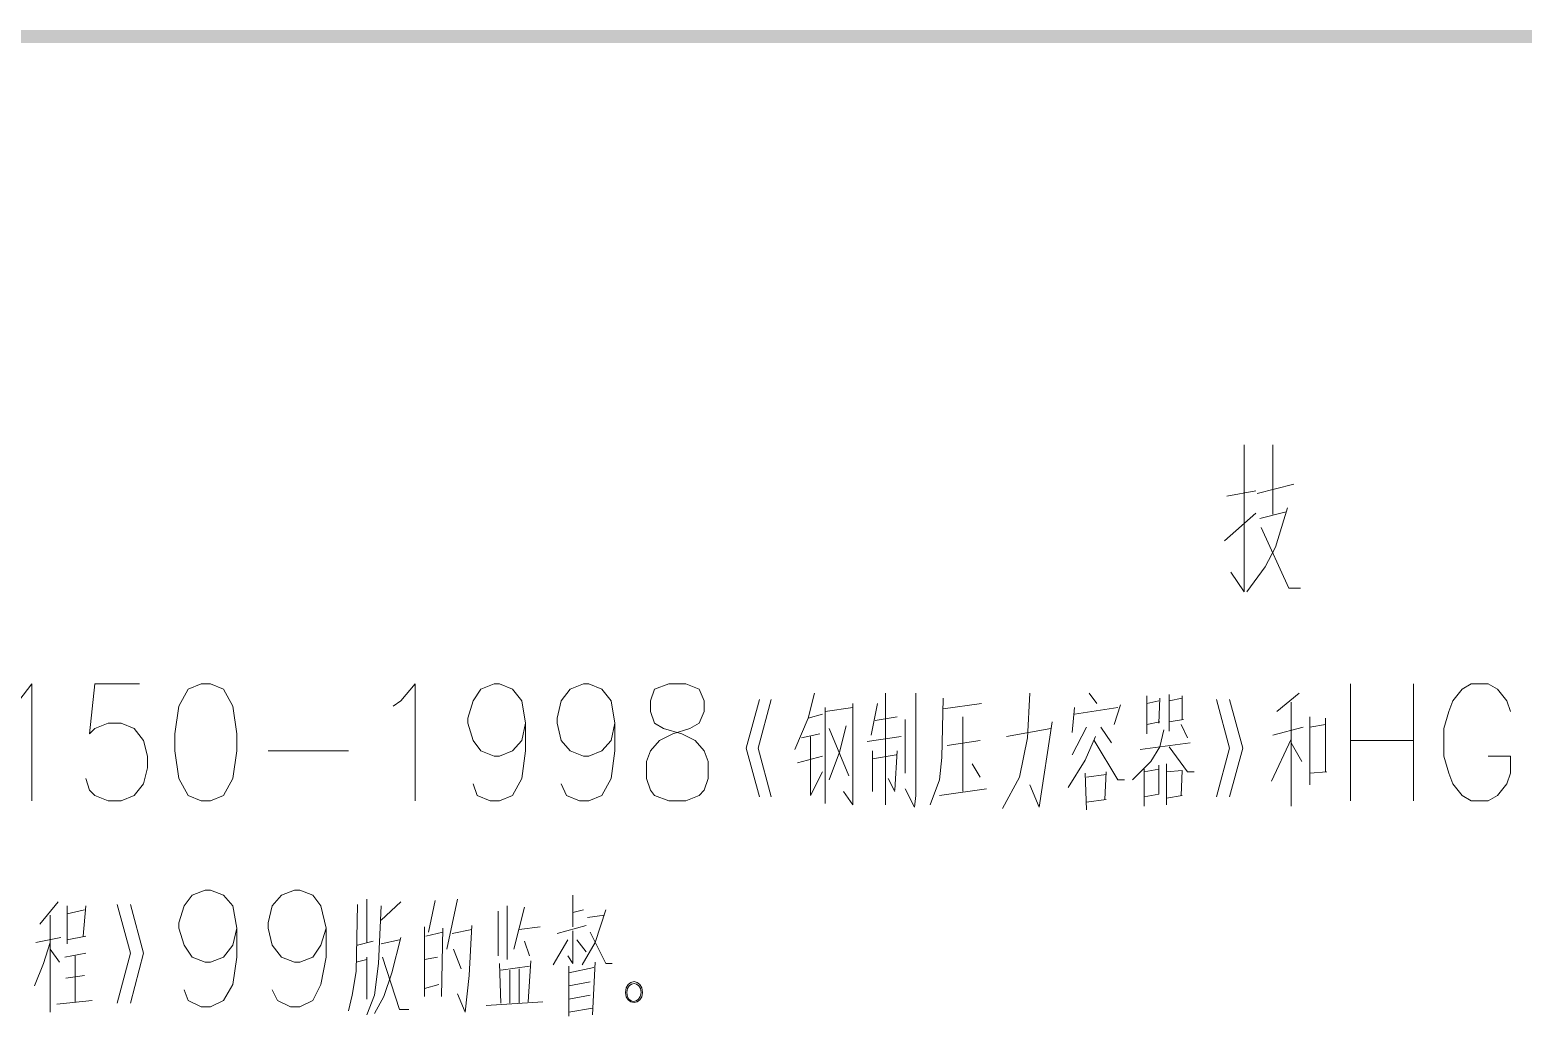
# Model space of a CAD drawing. Header units: millimetres. Extents: x 0 to 1648, y 27 to 2331.
# Drawn here: x 907.8 to 1112.5, y 2196.1 to 2331.2 of the extents above; entities that cross this region are included whole.
import ezdxf

# ---------------------------------------------------------------- set-up
doc = ezdxf.new("R2010")
doc.units = ezdxf.units.MM
doc.layers.add('1', color=7, linetype='Continuous')

msp = doc.modelspace()

# ---------------------------------------------------------------- hatches: boundary and pattern name
h = msp.add_hatch(color=0)
h.dxf.hatch_style = 2
h.paths.add_polyline_path([(77.94, 2331.231732), (79.92, 2329.431732), (1647.54, 2331.231732)])
h = msp.add_hatch(color=0)
h.dxf.hatch_style = 2
h.paths.add_polyline_path([(79.92, 2329.431732), (1647.54, 2331.231732), (1645.56, 2329.431732)])

# ---------------------------------------------------------------- linework, layer by layer
at = {"layer": '1', "color": 0, "lineweight": 5}
for points in [[(1074.24, 2274.351732), (1074.24, 2254.191732), (1072.44, 2256.891732)], [(1078.2, 2274.351732), (1078.2, 2264.811732)], [(1071.9, 2267.331732), (1075.86, 2268.051732)], [(1076.04, 2267.691732), (1081.08, 2268.951732)], [(1080.18, 2265.711732), (1078.56, 2260.311732), (1077.12, 2257.611732), (1074.6, 2254.191732)], [(1071.54, 2261.211732), (1075.86, 2264.991732)], [(1076.4, 2264.271732), (1080, 2265.171732)], [(1076.58, 2263.011732), (1080.36, 2254.731732), (1081.98, 2254.731732)], [(905.04, 2238.531732), (906.3, 2239.251732), (908.1, 2241.591732), (908.1, 2225.571732)], [(922.86, 2241.591732), (916.74, 2241.591732), (916.02, 2234.751732), (916.74, 2235.471732), (918.54, 2236.191732), (920.34, 2236.191732), (922.14, 2235.471732), (923.4, 2233.851732), (923.94, 2231.691732), (923.94, 2230.071732), (923.4, 2227.911732), (922.14, 2226.291732), (920.34, 2225.571732), (918.54, 2225.571732), (916.74, 2226.291732), (916.02, 2227.011732), (915.48, 2228.631732)], [(931.32, 2241.591732), (929.52, 2240.871732), (928.26, 2238.531732), (927.72, 2234.751732), (927.72, 2232.411732), (928.26, 2228.631732), (929.52, 2226.291732), (931.32, 2225.571732), (932.58, 2225.571732), (934.38, 2226.291732), (935.64, 2228.631732), (936.18, 2232.411732), (936.18, 2234.751732), (935.64, 2238.531732), (934.38, 2240.871732), (932.58, 2241.591732), (931.32, 2241.591732)], [(957.6, 2238.531732), (958.68, 2239.251732), (960.66, 2241.591732), (960.66, 2225.571732)], [(975.78, 2236.191732), (975.24, 2233.851732), (973.98, 2232.411732), (972.18, 2231.691732), (971.46, 2231.691732), (969.66, 2232.411732), (968.58, 2233.851732), (967.86, 2236.191732), (967.86, 2236.911732), (968.58, 2239.251732), (969.66, 2240.871732), (971.46, 2241.591732), (972.18, 2241.591732), (973.98, 2240.871732), (975.24, 2239.251732), (975.78, 2236.191732), (975.78, 2232.411732), (975.24, 2228.631732), (973.98, 2226.291732), (972.18, 2225.571732), (970.92, 2225.571732), (969.12, 2226.291732), (968.58, 2227.911732)], [(988.02, 2236.191732), (987.48, 2233.851732), (986.22, 2232.411732), (984.42, 2231.691732), (983.7, 2231.691732), (981.9, 2232.411732), (980.64, 2233.851732), (980.1, 2236.191732), (980.1, 2236.911732), (980.64, 2239.251732), (981.9, 2240.871732), (983.7, 2241.591732), (984.42, 2241.591732), (986.22, 2240.871732), (987.48, 2239.251732), (988.02, 2236.191732), (988.02, 2232.411732), (987.48, 2228.631732), (986.22, 2226.291732), (984.42, 2225.571732), (983.16, 2225.571732), (981.36, 2226.291732), (980.64, 2227.911732)], [(995.4, 2241.591732), (993.42, 2240.871732), (992.88, 2239.251732), (992.88, 2237.811732), (993.42, 2236.191732), (994.68, 2235.471732), (997.2, 2234.751732), (999, 2233.851732), (1000.26, 2232.411732), (1000.8, 2230.971732), (1000.8, 2228.631732), (1000.26, 2227.011732), (999.54, 2226.291732), (997.74, 2225.571732), (995.4, 2225.571732), (993.42, 2226.291732), (992.88, 2227.011732), (992.34, 2228.631732), (992.34, 2230.971732), (992.88, 2232.411732), (994.14, 2233.851732), (995.94, 2234.751732), (998.28, 2235.471732), (999.54, 2236.191732), (1000.26, 2237.811732), (1000.26, 2239.251732), (999.54, 2240.871732), (997.74, 2241.591732), (995.4, 2241.591732)], [(1088.82, 2241.591732), (1088.82, 2225.571732)], [(1097.46, 2241.591732), (1097.46, 2225.571732)], [(1110.78, 2237.811732), (1110.24, 2239.251732), (1108.98, 2240.871732), (1107.72, 2241.591732), (1105.38, 2241.591732), (1104.12, 2240.871732), (1102.86, 2239.251732), (1102.32, 2237.811732), (1101.6, 2235.471732), (1101.6, 2231.691732), (1102.32, 2229.351732), (1102.86, 2227.911732), (1104.12, 2226.291732), (1105.38, 2225.571732), (1107.72, 2225.571732), (1108.98, 2226.291732), (1110.24, 2227.911732), (1110.78, 2229.351732), (1110.78, 2231.691732), (1107.72, 2231.691732)], [(1007.82, 2226.111732), (1006.02, 2232.771732), (1007.82, 2239.431732)], [(1009.44, 2226.111732), (1007.64, 2232.771732), (1009.44, 2239.431732)], [(1015.38, 2240.331732), (1014.48, 2236.911732), (1012.68, 2232.591732)], [(1025.1, 2240.331732), (1025.1, 2225.031732)], [(1029.24, 2240.331732), (1029.24, 2226.291732), (1029.06, 2224.671732), (1027.8, 2227.191732)], [(1033.02, 2239.611732), (1032.84, 2231.511732), (1032.48, 2228.451732), (1031.22, 2225.031732)], [(1044.9, 2240.331732), (1044.54, 2234.211732), (1043.46, 2228.811732), (1041.12, 2224.491732)], [(1053, 2240.331732), (1054.08, 2238.891732)], [(1060.92, 2239.971732), (1060.92, 2234.751732)], [(1060.92, 2238.891732), (1062.54, 2239.251732)], [(1062.72, 2239.611732), (1062.54, 2236.191732)], [(1063.98, 2235.111732), (1063.98, 2240.151732)], [(1063.98, 2239.251732), (1065.78, 2239.611732)], [(1065.78, 2239.971732), (1065.78, 2236.731732)], [(1070.46, 2239.431732), (1072.26, 2232.771732)], [(1072.26, 2239.431732), (1074.06, 2232.771732)], [(1078.74, 2237.811732), (1081.8, 2240.331732)], [(1080.72, 2239.071732), (1080.72, 2224.851732)], [(1014.48, 2236.911732), (1016.46, 2237.451732)], [(1016.82, 2237.811732), (1020.6, 2238.351732)], [(1016.82, 2238.351732), (1016.82, 2225.211732)], [(1020.6, 2238.891732), (1020.6, 2225.031732), (1019.34, 2226.831732)], [(1024.02, 2238.891732), (1023.12, 2234.571732)], [(1023.66, 2236.551732), (1026.72, 2237.091732)], [(1033.02, 2238.171732), (1038.24, 2238.891732)], [(1035.72, 2226.831732), (1035.72, 2237.091732)], [(1051.02, 2238.351732), (1050.66, 2234.931732)], [(1051.02, 2237.451732), (1056.96, 2238.351732)], [(1057.32, 2238.711732), (1056.42, 2236.011732)], [(1083.24, 2237.091732), (1083.24, 2227.731732)], [(1019.7, 2235.831732), (1018.8, 2232.231732), (1017.36, 2228.451732)], [(1017.36, 2235.471732), (1020.06, 2228.991732)], [(1027.8, 2236.731732), (1027.8, 2229.351732)], [(1041.66, 2234.391732), (1047.78, 2235.471732)], [(1047.96, 2236.371732), (1046.16, 2224.671732), (1044.9, 2227.731732)], [(1052.64, 2235.651732), (1050.66, 2231.871732)], [(1054.62, 2235.651732), (1056.06, 2233.491732)], [(1063.26, 2235.291732), (1062.72, 2232.951732), (1061.46, 2230.971732), (1058.94, 2228.451732)], [(1062.72, 2236.371732), (1060.92, 2236.011732)], [(1063.98, 2236.371732), (1065.96, 2236.731732)], [(1065.6, 2236.011732), (1066.5, 2234.211732)], [(1082.34, 2235.651732), (1078.2, 2234.571732)], [(1085.4, 2236.011732), (1083.24, 2235.651732)], [(1085.4, 2229.531732), (1085.4, 2236.911732)], [(1013.58, 2234.211732), (1016.1, 2234.751732)], [(1014.84, 2234.391732), (1014.84, 2226.291732), (1016.46, 2229.531732)], [(1022.58, 2233.671732), (1027.26, 2234.391732)], [(1033.56, 2233.131732), (1038.06, 2233.851732)], [(1053.9, 2234.391732), (1052.46, 2231.151732), (1050.12, 2227.371732)], [(1053.72, 2233.851732), (1056.96, 2228.451732), (1057.86, 2228.451732)], [(1060.02, 2232.591732), (1066.86, 2233.491732)], [(1063.98, 2232.951732), (1066.5, 2229.531732), (1067.4, 2229.531732)], [(1078.02, 2228.271732), (1080.72, 2234.031732)], [(1080.72, 2233.491732), (1082.16, 2230.971732)], [(1088.82, 2233.851732), (1097.46, 2233.851732)], [(940.5, 2232.411732), (951.48, 2232.411732)], [(1013.04, 2230.791732), (1016.46, 2231.691732)], [(1023.3, 2232.411732), (1023.3, 2226.831732)], [(1023.3, 2231.331732), (1026.54, 2231.871732)], [(1026.72, 2232.411732), (1026.36, 2227.011732)], [(1070.46, 2226.111732), (1072.26, 2232.771732)], [(1072.26, 2226.111732), (1074.06, 2232.771732)], [(1036.98, 2230.611732), (1038.06, 2228.811732)], [(1052.46, 2229.351732), (1052.64, 2224.311732)], [(1052.64, 2228.811732), (1055.34, 2229.171732)], [(1055.34, 2229.531732), (1055.16, 2225.751732)], [(1060.56, 2229.531732), (1062.54, 2229.891732)], [(1060.56, 2229.891732), (1060.56, 2224.851732)], [(1062.54, 2230.431732), (1062.54, 2226.471732)], [(1063.62, 2225.031732), (1063.62, 2230.611732)], [(1065.6, 2226.291732), (1065.78, 2229.711732), (1063.62, 2229.531732)], [(1083.24, 2229.351732), (1085.58, 2229.531732)], [(1026.36, 2226.831732), (1025.46, 2228.631732)], [(1032.48, 2226.291732), (1038.96, 2227.191732)], [(1055.34, 2225.751732), (1052.64, 2225.391732)], [(1060.56, 2226.111732), (1062.54, 2226.471732)], [(1063.62, 2225.931732), (1065.78, 2226.291732)], [(936.18, 2208.111732), (935.64, 2205.771732), (934.38, 2204.151732), (932.58, 2203.431732), (931.86, 2203.431732), (930.06, 2204.151732), (928.98, 2205.771732), (928.26, 2208.111732), (928.26, 2208.831732), (928.98, 2211.171732), (930.06, 2212.611732), (931.86, 2213.331732), (932.58, 2213.331732), (934.38, 2212.611732), (935.64, 2211.171732), (936.18, 2208.111732), (936.18, 2204.151732), (935.64, 2200.371732), (934.38, 2198.211732), (932.58, 2197.311732), (931.32, 2197.311732), (929.52, 2198.211732), (928.98, 2199.651732)], [(948.42, 2208.111732), (947.7, 2205.771732), (946.62, 2204.151732), (944.82, 2203.431732), (944.1, 2203.431732), (942.3, 2204.151732), (941.04, 2205.771732), (940.5, 2208.111732), (940.5, 2208.831732), (941.04, 2211.171732), (942.3, 2212.611732), (944.1, 2213.331732), (944.82, 2213.331732), (946.62, 2212.611732), (947.7, 2211.171732), (948.42, 2208.111732), (948.42, 2204.151732), (947.7, 2200.371732), (946.62, 2198.211732), (944.82, 2197.311732), (943.56, 2197.311732), (941.76, 2198.211732), (941.04, 2199.651732)], [(982.26, 2212.611732), (982.26, 2208.291732)], [(911.7, 2211.711732), (909.18, 2208.651732)], [(912.96, 2211.171732), (912.96, 2205.951732)], [(912.96, 2210.091732), (915.3, 2210.631732)], [(915.48, 2211.171732), (915.12, 2207.031732)], [(919.8, 2211.351732), (921.6, 2204.691732)], [(921.6, 2211.351732), (923.4, 2204.691732)], [(952.74, 2211.351732), (952.56, 2202.171732), (952.02, 2198.931732), (951.48, 2196.771732)], [(954, 2212.071732), (954, 2206.131732)], [(955.98, 2211.171732), (955.62, 2203.251732), (955.08, 2198.931732), (954, 2196.231732)], [(958.68, 2211.711732), (955.98, 2209.191732)], [(963.36, 2211.891732), (962.46, 2207.571732)], [(966.42, 2212.071732), (964.98, 2205.231732)], [(972, 2210.451732), (972, 2204.331732)], [(973.26, 2211.171732), (973.26, 2203.791732)], [(975.6, 2210.991732), (974.16, 2205.231732)], [(982.26, 2210.271732), (983.7, 2210.631732)], [(986.76, 2210.631732), (985.32, 2206.131732), (983.52, 2203.071732)], [(910.62, 2209.911732), (910.62, 2196.591732)], [(961.92, 2208.291732), (961.92, 2198.751732)], [(967.5, 2196.591732), (968.04, 2201.631732), (968.4, 2208.471732)], [(974.88, 2207.931732), (977.76, 2208.291732)], [(980.1, 2207.391732), (984.06, 2208.471732)], [(984.24, 2209.551732), (986.58, 2209.911732)], [(908.64, 2206.131732), (912.06, 2206.851732)], [(915.48, 2207.031732), (912.96, 2206.491732)], [(952.74, 2205.771732), (954.9, 2206.311732)], [(958.68, 2206.851732), (957.42, 2201.991732), (956.34, 2198.751732), (955.08, 2196.411732)], [(955.98, 2205.951732), (958.5, 2206.491732)], [(964.44, 2207.571732), (962.1, 2207.031732)], [(964.26, 2198.751732), (964.44, 2208.111732)], [(965.7, 2207.391732), (968.4, 2207.931732)], [(975.6, 2206.311732), (976.32, 2204.331732)], [(981.54, 2206.491732), (979.56, 2203.071732)], [(982.26, 2207.751732), (982.26, 2203.251732), (981.54, 2204.331732)], [(982.8, 2206.491732), (984.06, 2204.871732)], [(984.6, 2207.571732), (986.76, 2203.251732), (987.66, 2203.251732)], [(910.62, 2206.131732), (909.72, 2203.251732), (908.46, 2200.191732)], [(910.62, 2205.231732), (911.88, 2203.431732)], [(912.6, 2204.151732), (915.48, 2204.691732)], [(914.04, 2204.331732), (914.04, 2198.031732)], [(919.8, 2197.851732), (921.6, 2204.691732)], [(921.6, 2197.851732), (923.4, 2204.691732)], [(965.88, 2205.231732), (966.96, 2202.531732)], [(952.56, 2203.431732), (954, 2203.791732)], [(954, 2204.151732), (954, 2198.391732)], [(956.16, 2204.151732), (958.5, 2196.951732), (959.76, 2196.951732)], [(961.92, 2203.791732), (963.72, 2204.151732)], [(972.18, 2203.251732), (972.36, 2197.851732)], [(976.32, 2202.891732), (972.36, 2202.351732)], [(973.62, 2202.351732), (973.62, 2197.851732)], [(974.88, 2202.531732), (974.88, 2197.851732)], [(976.14, 2198.031732), (976.5, 2203.611732)], [(981.72, 2202.891732), (981.72, 2196.051732)], [(981.72, 2201.991732), (985.14, 2202.711732)], [(985.32, 2203.431732), (984.96, 2196.231732)], [(912.78, 2201.271732), (915.3, 2201.631732)], [(961.92, 2199.831732), (963.9, 2200.371732)], [(981.72, 2200.191732), (984.6, 2200.731732)], [(916.38, 2198.211732), (911.52, 2197.671732)], [(967.5, 2196.591732), (966.42, 2199.111732)], [(981.72, 2198.391732), (984.6, 2198.931732)], [(970.38, 2197.491732), (978.12, 2198.031732)], [(981.72, 2196.591732), (984.96, 2197.131732)]]:
    msp.add_lwpolyline(points, dxfattribs=at)
for points in [[(991.8, 2199.291732), (991.8, 2201.271732), (989.46, 2201.271732), (989.46, 2199.291732), (989.46, 2197.491732), (991.8, 2197.491732), (991.8, 2199.291732)], [(989.64, 2199.291732), (989.64, 2197.671732), (991.44, 2197.671732), (991.62, 2199.291732), (991.62, 2200.911732), (989.64, 2200.911732), (989.64, 2199.291732)]]:
    msp.add_open_spline(points, degree=3, knots=[0, 0, 0, 0, 1, 1, 1, 2, 2, 2, 2], dxfattribs=at)

doc.saveas('drawing.dxf')
